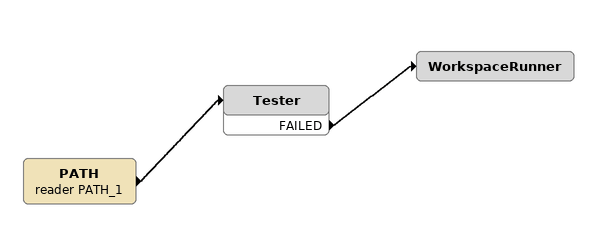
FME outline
PATH (reader PATH_1)
    -> Tester
Tester
    FAILED -> WorkspaceRunner
WorkspaceRunner
